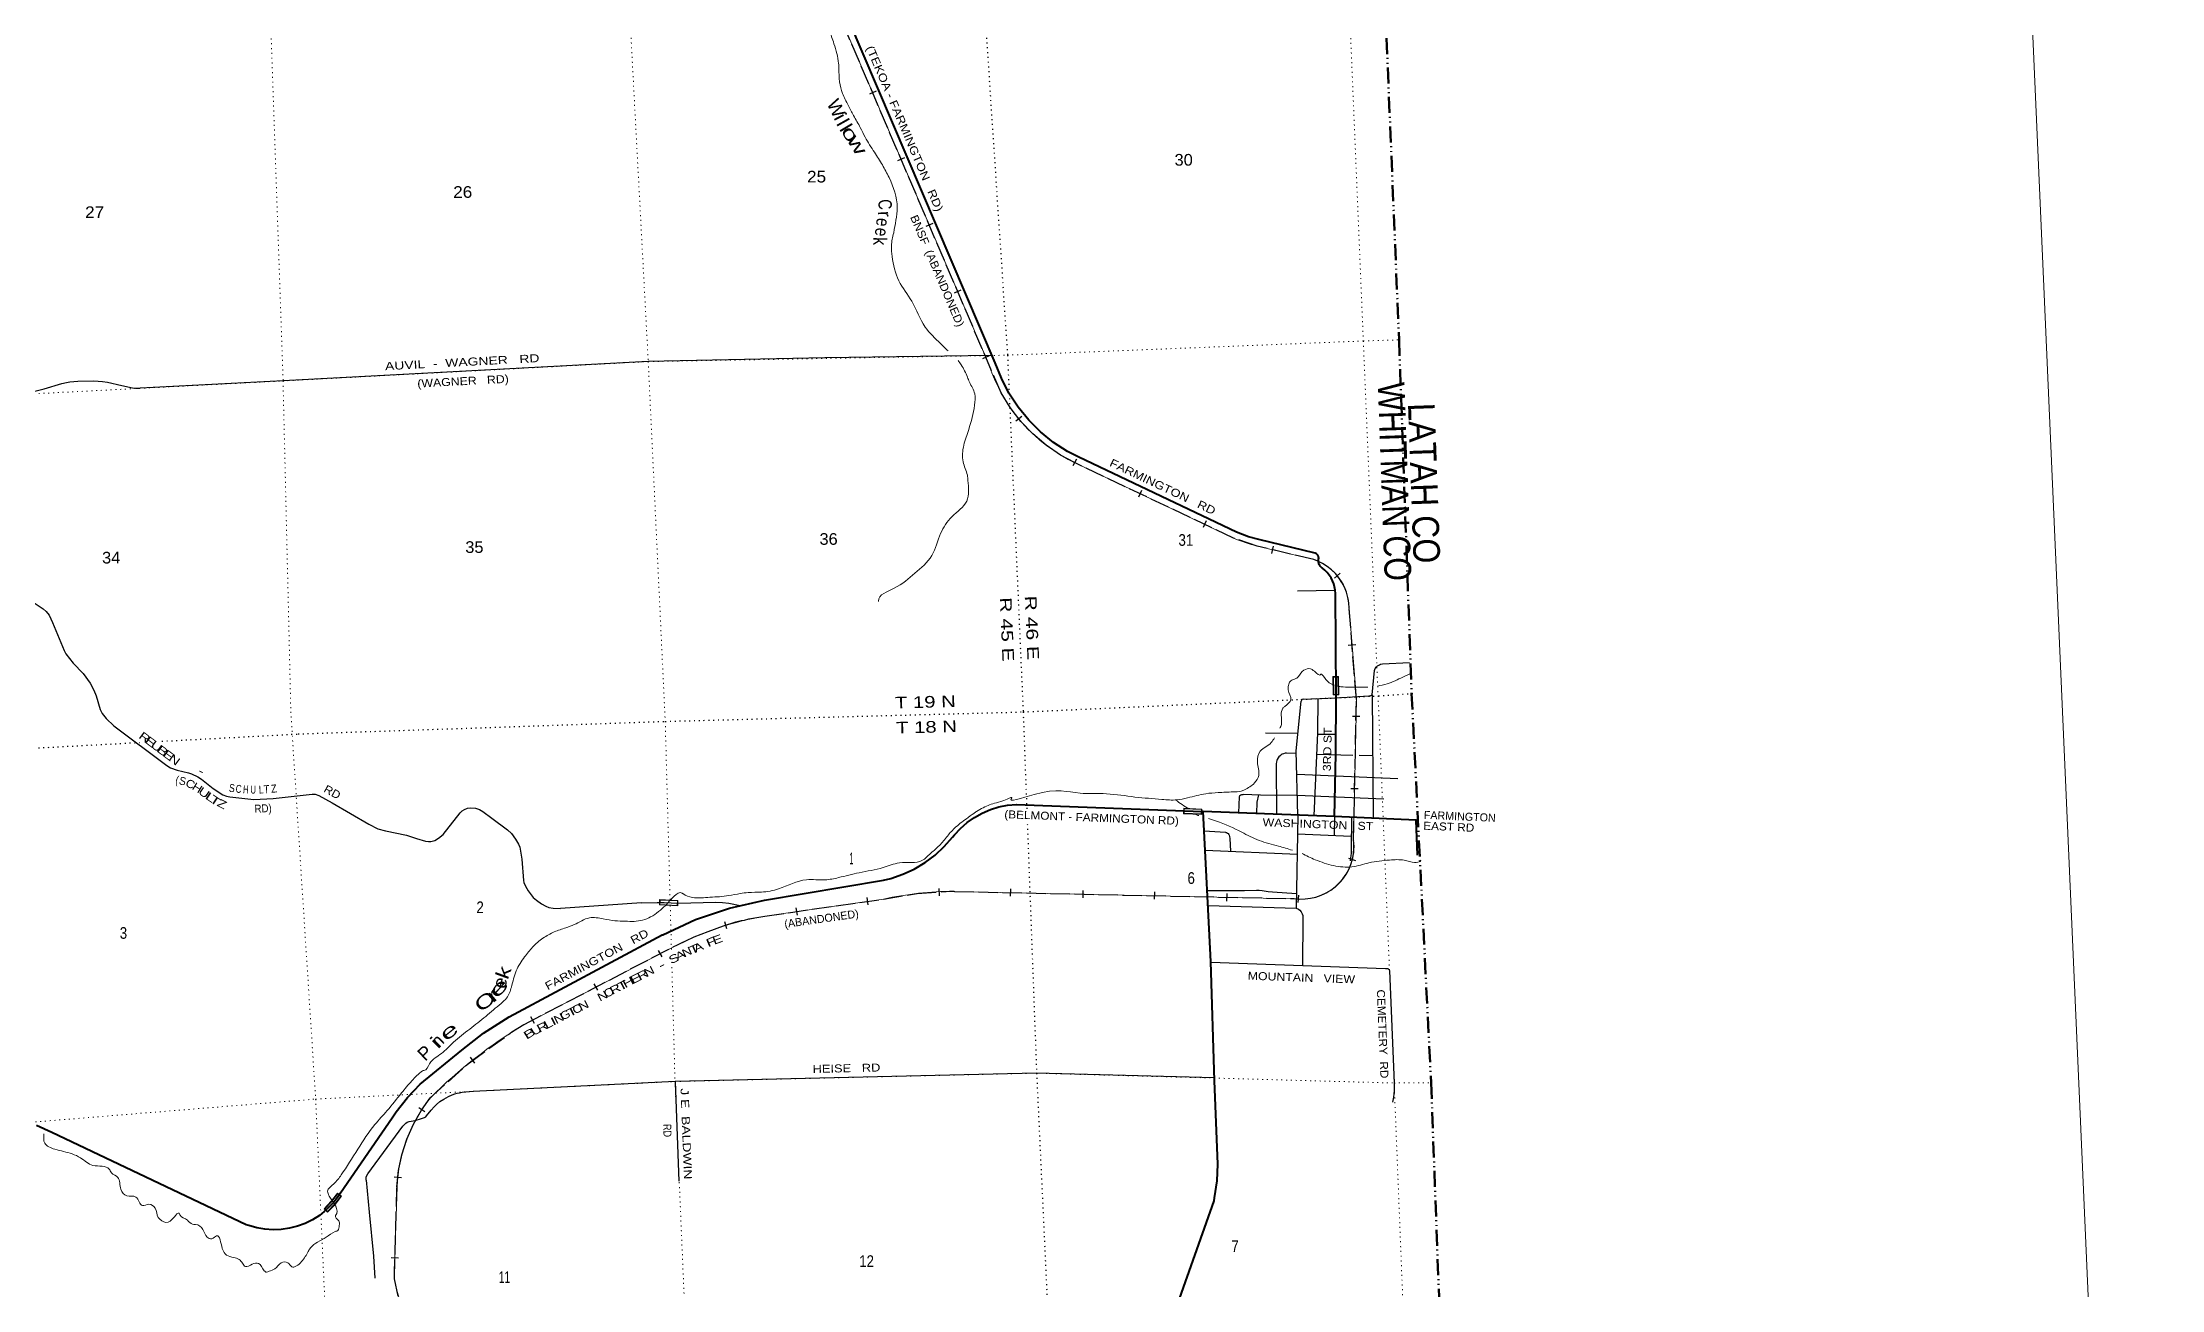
# Model space of a CAD drawing. Header units: feet. Extents: x 745759 to 1002271, y -170898 to 32007.
# Drawn here: x 970488 to 1002271, y -136146 to -117439 of the extents above; entities that cross this region are included whole.
import ezdxf
from ezdxf.enums import TextEntityAlignment as Align

# ---------------------------------------------------------------- set-up
doc = ezdxf.new("R2010")
doc.units = ezdxf.units.FT
doc.header["$LTSCALE"] = 48
for name, pattern in [('DASH_DOUBLE_DOT', [9.2, 5, -1.2, 0.3, -1.2, 0.3, -1.2]), ('DOTTED', [1.5, 0.3, -1.2]), ('LONG_DASHED', [7.5, 6, -1.5])]:
    doc.linetypes.add(name, pattern=pattern)
for name, color, linetype, lineweight in [('10', 7, 'DASH_DOUBLE_DOT', 60), ('26', 7, 'Continuous', 40), ('29', 7, 'Continuous', 25), ('31', 7, 'Continuous', 13), ('34', 7, 'Continuous', 13), ('39', 7, 'Continuous', 13), ('4', 7, 'Continuous', 13), ('6', 7, 'DOTTED', 25), ('61', 7, 'Continuous', 13), ('63', 7, 'Continuous', 25), ('7', 7, 'DOTTED', 13)]:
    doc.layers.add(name, color=color, linetype=linetype, lineweight=lineweight)
for name, color, linetype in [('12', 7, 'Continuous'), ('27', 7, 'Continuous'), ('30', 7, 'Continuous'), ('41', 7, 'Continuous')]:
    doc.layers.add(name, color=color, linetype=linetype)

msp = doc.modelspace()

# ---------------------------------------------------------------- linework, layer by layer
at = {"layer": '10', "lineweight": 70}
msp.add_lwpolyline([(990588.15, -115911.79), (990610.96, -116492.68), (990834.44, -121899.79), (991023.46, -127203.84), (991315.3, -133042.81), (991512.42, -138348.57), (991776.71, -143677.95), (991961.95, -149040.44), (992194.31, -154375.04), (992433.77, -159685.25), (992535.03, -161673.29)], dxfattribs=at)
at = {"layer": '26'}
for points in [[(989889.45, -127225.55), (989879.71, -125702.57), (989876.94, -125655.66), (989869.04, -125607.18), (989856.11, -125559.78), (989838.3, -125514), (989815.81, -125470.33), (989788.87, -125429.25), (989757.78, -125391.21), (989722.89, -125356.63), (989684.58, -125325.88), (989683.42, -125325.08), (989672.42, -125316.52), (989662.37, -125306.85), (989653.39, -125296.19), (989645.58, -125284.65), (989639.01, -125272.36), (989633.77, -125259.44), (989629.9, -125246.05), (989627.46, -125232.33), (989626.46, -125218.43), (989626.92, -125204.5), (989628.83, -125190.69), (989632.18, -125177.16), (989631.29, -125170.29), (989629.07, -125160.25), (989625.82, -125150.5), (989621.56, -125141.14), (989616.36, -125132.27), (989610.25, -125124), (989603.31, -125116.41), (989595.62, -125109.59), (989587.25, -125103.61), (989578.31, -125098.54), (988729.74, -124896.11), (988576.12, -124852.67), (988396.81, -124782.84), (986030.72, -123660.8), (985863.34, -123573.45), (985652.84, -123437.69), (985457.69, -123280.68), (985280.01, -123104.12), (985121.77, -122909.96), (984984.68, -122700.32), (984870.26, -122477.5), (984779.76, -122243.94), (982358.11, -116576.78)], [(989865.33, -129050.18), (989887.5, -128108.56), (989889.45, -127225.55)], [(974941.91, -134722.72), (974960.95, -134695.05), (975734.2, -133570.94), (975795.8, -133480.71), (975966.55, -133266.17), (976156.63, -133066.71), (976779.56, -132555.02), (977103.24, -132301.86), (977491.33, -132056.09), (979783.46, -130826.88), (979792.36, -130822.17), (980281.43, -130596.06), (980791.46, -130422.31), (981316.86, -130302.82), (983101.18, -130005.73), (983215.18, -129977.52), (983393.31, -129916.98), (983564.15, -129838.14), (983725.81, -129741.89), (983876.52, -129629.26), (984014.63, -129501.49), (984138.63, -129359.99), (984166.23, -129325.71), (984257.01, -129227.77), (984357.53, -129139.86), (984466.68, -129062.93), (984583.28, -128997.84), (984706.05, -128945.29), (984833.64, -128905.86), (984964.64, -128879.98), (985097.64, -128867.94), (985099.72, -128869.87), (987877.97, -128976.04)], [(989865.33, -129050.18), (987896.79, -128976.76), (987877.97, -128976.04)], [(988069.48, -133014.96), (988012.95, -131223.92), (987896.79, -128976.76)], [(991112.43, -129630.5), (991091.17, -129102.95), (989865.33, -129050.18)], [(987485.81, -136440.06), (988059.99, -134812.48), (988069.4, -134767.27), (988105.54, -134516.65), (988115.28, -134263.63), (988069.48, -133014.96)], [(974941.91, -134722.72), (974896.43, -134789.64), (974864.27, -134828.04), (974786.48, -134910.04), (974713.1, -134976.68), (974641.93, -135032.87), (974538.03, -135098.53), (974427.84, -135152.98), (974312.56, -135195.6), (974193.45, -135225.94), (974071.83, -135243.67), (973949.02, -135248.58), (973826.37, -135240.63), (973705.22, -135219.91), (973586.9, -135186.63), (973546.66, -135172.18), (970632.54, -133791.13), (970399.92, -133684.84)]]:
    msp.add_lwpolyline(points, dxfattribs=at)
at = {"layer": '29'}
for p, q in [((989872.65, -125661.04), (989312.3, -125671.44)), ((990586.31, -126759.08), (990993.6, -126738.58)), ((989396.4, -127291.5), (989889.77, -127268.68)), ((989889.77, -127268.68), (990384.04, -127241.12)), ((990429.61, -127222.35), (990447.16, -129073.84)), ((989316.11, -127804.64), (988833.56, -127797.98)), ((989619.18, -127812.99), (989890.24, -127812.95)), ((988991.7, -128258.52), (988998.7, -129017.86)), ((989602.98, -128113.02), (990142.13, -128128.24)), ((990234.97, -128130.87), (990436.59, -128136.56)), ((989305.47, -128414.12), (990817.32, -128479.99)), ((989304.81, -128727.31), (988987.78, -128733.08)), ((989318.5, -129032.35), (989293.56, -130426.39)), ((989304.81, -128727.31), (990604.83, -128784.18)), ((987910.84, -129263.47), (988231.22, -129285.62)), ((989313.26, -129307.32), (990117.64, -129345.32)), ((989865.33, -129050.18), (989861.8, -129336.02)), ((990122.66, -129058.69), (990117.36, -129549.39)), ((987928.87, -129552.51), (989309.52, -129615.9)), ((987958.42, -130158.6), (988516.34, -130159.83)), ((979473.82, -130343.89), (978260.39, -130431.3)), ((987970.17, -130385.73), (989293.56, -130426.39)), ((989394.19, -130579.03), (989389.07, -131284.28)), ((985398.57, -132899.35), (979976.05, -133024.95)), ((979976.05, -133024.95), (980035.23, -134518.37))]:
    msp.add_line(p, q, dxfattribs=at)
for points in [[(984731.58, -122133.33), (982222.98, -122172.32), (979574.65, -122226.75), (974098.2, -122517.19), (971957.37, -122626.23)], [(970073.21, -122724.48), (970176.06, -122713.77), (970295.01, -122692.35), (970516.24, -122635.23), (970780.29, -122556.69), (970849.28, -122540.03), (970899.23, -122530.51), (971020.56, -122518.61), (971258.44, -122516.23), (971389.28, -122525.75), (971465.4, -122537.65), (971681.88, -122587.63), (971841.26, -122620.95), (971895.98, -122625.71), (971957.37, -122626.23)], [(970247.44, -125762.65), (970499.6, -125934.01), (970547.17, -125976.85), (970589.99, -126029.22), (970642.33, -126138.7), (970813.61, -126557.59), (970842.15, -126609.95), (970951.58, -126748), (971099.07, -126905.08), (971203.74, -127047.89), (971260.83, -127152.61), (971294.14, -127238.29), (971355.99, -127442.98), (971384.53, -127504.86), (971446.38, -127581.02), (971560.57, -127690.51), (972355.11, -128285.52), (972412.2, -128318.84), (972507.36, -128356.93), (972678.64, -128395.01), (972726.21, -128409.29), (972821.37, -128456.89), (972873.7, -128490.21)], [(990429.61, -127222.35), (990467.25, -126860.99), (990476.76, -126831.24), (990494.61, -126806.25), (990511.26, -126790.78), (990540.99, -126772.93), (990558.84, -126765.79), (990586.31, -126759.08)], [(989318.5, -129032.35), (989289.39, -128062.49), (989367.3, -127317.8)], [(989396.4, -127291.5), (989384.26, -127295.35), (989376.53, -127301.31), (989370.58, -127308.45), (989367.3, -127317.8)], [(989562.75, -129038.89), (989618.41, -127792.92), (989624.04, -127281.21)], [(990384.04, -127241.12), (990399.75, -127238.23), (990412.53, -127233.47), (990429.61, -127222.35)], [(989290.58, -128104.01), (989146.06, -128100.44), (989127.03, -128102.23), (989103.24, -128108.18), (989084.21, -128116.51), (989066.37, -128126.03), (989050.31, -128137.33), (989033.06, -128153.99), (989021.17, -128170.66), (989006.3, -128195.65), (988999.76, -128211.12), (988994.4, -128228.97), (988991.7, -128258.52)], [(972873.7, -128490.21), (973052.12, -128628.26), (973194.86, -128723.46), (973249.41, -128744.38), (973299.53, -128756.78), (973661.11, -128794.86), (973951.33, -128780.58), (974536.54, -128713.94), (974579.36, -128713.94), (974636.45, -128732.98), (974836.27, -128842.46), (975383.41, -129166.15), (975521.39, -129232.8), (975635.57, -129266.12), (975949.58, -129328), (976097.07, -129380.36), (976235.04, -129418.44), (976279.05, -129423.2), (976315.93, -129423.2), (976373.02, -129408.92), (976428.92, -129375.6), (976496.72, -129318.48), (976753.64, -128994.79), (976785.75, -128963.85), (976819.06, -128942.43), (976861.87, -128925.77), (976910.64, -128918.63), (976985.58, -128925.77), (977043.86, -128947.19), (977092.62, -128975.75), (977229.41, -129075.71), (977462.54, -129251.84)], [(988429.48, -128993.11), (988442.49, -128753.8), (988449.33, -128735.95), (988462.71, -128725.24), (988476.1, -128720.48), (988495.99, -128719.73)], [(988987.78, -128733.08), (988754.66, -128727.7), (988495.99, -128719.73)], [(988726.78, -128726.84), (988700.89, -128835.41), (988699.2, -129006.69)], [(977462.54, -129251.84), (977524.39, -129306.57), (977585.05, -129387.5), (977629.06, -129463.65), (977646.9, -129511.26), (977664.75, -129601.7), (977680.2, -129692.15), (977703.99, -130011.08), (977707.57, -130042.01), (977733.73, -130096.75), (977775.36, -130163.4), (977850.3, -130263.36), (977899.06, -130306.21), (977975.18, -130360.94), (978037.03, -130396.65), (978084.61, -130413.3), (978151.22, -130425.21), (978260.39, -130431.3)], [(988231.22, -129285.62), (988238.96, -129287.25), (988245.94, -129289.34), (988259.85, -129297.95), (988271.07, -129306.88), (988281.26, -129320.56), (988287.57, -129332.18), (988292.33, -129347.65), (988298.27, -129378.59), (988307.37, -129570.29)], [(990117.36, -129549.39), (990116.58, -129602.62), (990113.01, -129634.75), (990101.11, -129716.86)], [(988516.34, -130159.83), (988696.92, -130153.64), (988736.17, -130156.02), (988783.75, -130160.78), (988870.58, -130173.87), (988936.01, -130178.63), (989295.24, -130204.81)], [(979473.82, -130343.89), (979708.18, -130337.13), (979812.85, -130339.51), (980024.57, -130349.03), (980590.74, -130332.37), (980690.65, -130337.13), (980785.8, -130349.03), (980952.32, -130384.73)], [(989293.56, -130426.39), (989324.97, -130439.24), (989345.19, -130454.71), (989367.79, -130478.51), (989383.26, -130510.65), (989390.39, -130535.64), (989394.19, -130579.03)], [(988013.49, -131236.52), (990631.19, -131327.41), (990647.3, -131328.82)], [(990647.3, -131328.82), (990664.68, -131331.82), (990677.17, -131337.17), (990687.28, -131347.29), (990691.43, -131358.75)], [(990691.43, -131358.75), (990762.03, -133047.09), (990760.68, -133165.52)], [(979976.05, -133024.95), (976947.75, -133171.93), (976949.75, -133171.85)], [(988067.78, -132970.79), (985398.57, -132899.35), (985400.88, -132907.31)], [(990760.68, -133165.52), (990757.76, -133209.23), (990751.22, -133259.81), (990738.13, -133336.58)], [(975344.05, -134505.7), (975345.94, -134454.64), (975367.35, -134409.42), (975895.46, -133693.02), (975919.23, -133668.03), (975938.26, -133651.37), (975960.86, -133635.9), (975990.61, -133626.37), (976078.63, -133607.33), (976176.16, -133581.15), (976219.57, -133564.5), (976239.79, -133552.6), (976249.91, -133540.69), (976318.9, -133452.63), (976362.3, -133403.84), (976399.78, -133366.94), (976450.32, -133325.3), (976506.83, -133288.4), (976577.59, -133249.14), (976632.91, -133224.14), (976676.31, -133208.68), (976710.81, -133199.16), (976742.92, -133192.02), (976785.16, -133186.06), (976949.75, -133171.85)], [(975344.05, -134505.7), (975388.76, -134984.95), (975452.07, -135641.96), (975474.85, -135974.81)]]:
    msp.add_lwpolyline(points, dxfattribs=at)
at = {"layer": '31'}
for p, q in [((979745.86, -130294.4), (980020.47, -130309.16)), ((980020.47, -130309.16), (980016.04, -130391.54))]:
    msp.add_line(p, q, dxfattribs=at)
msp.add_lwpolyline([(980016.04, -130391.54), (979741.43, -130376.78), (979745.86, -130294.4)], dxfattribs=at)
msp.add_lwpolyline([(979749.84, -130369.22), (979753.41, -130302.81), (980012.05, -130316.71), (980008.48, -130383.12)], close=True, dxfattribs=at)
at = {"layer": '34'}
for p, q in [((984691, -122290), (982269.35, -116622.84)), ((988353.96, -124873.2), (985987.87, -123751.16)), ((989555.11, -125195.81), (988706.54, -124993.38)), ((981322.74, -130544.39), (983104, -130289.07)), ((975766.93, -135772.77), (975807.73, -134605.17))]:
    msp.add_line(p, q, dxfattribs=at)
for points in [[(990195.76, -127296.99), (990195.76, -127296.99), (990087.05, -125926.03)], [(990158.09, -129407.15), (990154.08, -129407.3), (990195.76, -127296.99)], [(984159.66, -130171.35), (984169.84, -130174.99), (989261.97, -130282.83)], [(977712.48, -132168.47), (977714.49, -132168.39), (980011.94, -130973.16)]]:
    msp.add_lwpolyline(points, dxfattribs=at)
for centre, radius, start, end in [((987053.3, -121497.28), 2493, 198.18078, 244.70244), ((989306.92, -125935.47), 780.19, 0.69335, 71.45074), ((989369.81, -129500.45), 789.78, 262.15186, 6.77333), ((984169.72, -135053.79), 4882.45, 90.11809, 102.60781), ((982151.09, -135294.78), 4822.08, 99.89154, 116.33487), ((981608.75, -138603.26), 7521.49, 121.18155, 134.82098), ((978141.44, -134714.77), 2336.28, 141.74289, 177.31115), ((976782.72, -135869.23), 1020.36, 174.57546, 195.45997), ((977759.73, -135654.1), 2020.06, 193.95388, 232.93624)]:
    msp.add_arc(centre, radius, start, end, dxfattribs=at)
at = {"layer": '39'}
for points in [[(982177.33, -116818.63), (982215.93, -117006.24), (982289.47, -117248.75), (982359.77, -117459.22), (982429.29, -117754.14), (982434.07, -117826.33), (982443.99, -118033.02), (982488.69, -118204.24), (982573.81, -118381.99), (982653.99, -118535.8), (982755.29, -118716.97), (982829.08, -118860.97), (982966.24, -119087.04), (983085.97, -119277.58), (983185.51, -119464.84), (983309.22, -119916.56), (983288.38, -120106.3), (983255.42, -120294.48), (983220.77, -120490.77), (983232.86, -120649.13), (983333.22, -121015.28), (983525.66, -121321.71), (983729.2, -121708.14), (983957.59, -121956.94), (984070.8, -122067.18)], [(984222.84, -122210.31), (984269.02, -122277.03), (984362.3, -122458.5), (984393.37, -122535.74), (984470.24, -122707.77), (984468.83, -122880.71), (984380.4, -123245.85), (984307.11, -123481.77), (984296.52, -123729.42), (984360.42, -123930.08), (984369.43, -124008.14), (984351.19, -124318.4), (984129.3, -124553.82), (983960.15, -124803.36), (983826.31, -125136.02), (983573.41, -125400.74), (983262.76, -125625.4), (983029.23, -125819.05), (983029.46, -125825.07)], [(989046.98, -127726.63), (989069.59, -127670.63), (989068.22, -127529.97), (989092.37, -127426.54), (989121.44, -127399.33), (989211.91, -127297.46), (989172.22, -127152.19), (989175.62, -127083.71), (989203.39, -127022.37), (989252.52, -126994.41), (989313.6, -126963.99), (989323.24, -126953.58), (989405.84, -126856.02), (989505.4, -126834.22), (989565.08, -126872.2), (989655.3, -126921.1), (989655.23, -126919.1), (989715.22, -126965.11), (989788.47, -127042.79), (989926.5, -127098.51)], [(989926.5, -127098.51), (989963.44, -127102.61), (990242.83, -127110.3), (990367.36, -127108.27)], [(990510.03, -127095.54), (990656.49, -127058.7), (990891.63, -126959.48), (991016.49, -126901.74)], [(979837.77, -130382.33), (979963.99, -130245.22), (980082.67, -130198.58), (980093.01, -130206.24), (980237.75, -130263.17), (980500.71, -130261.41), (980782.88, -130236.83), (980954.32, -130204.31), (981074.23, -130189.79), (981272.81, -130184.4), (981529.92, -130134.62), (981948.37, -129998.42), (982227.53, -130000.08), (982429.04, -129966.44), (982739.44, -129892.56), (983095.89, -129814.96), (983342.2, -129745.47), (983686.07, -129706.53), (983796.98, -129613.95), (983925.16, -129500.62), (984046.32, -129361.42), (984167.65, -129226.23), (984346.88, -129082.86), (984458.25, -129002.32), (984499.36, -128974.66), (984694.32, -128874.92), (984956.06, -128788.78), (985027.63, -128770.04), (985025.7, -128772.12), (985361.01, -128719.42), (986052.97, -128699.68), (986448.89, -128709.05), (986874.41, -128757.53), (987279.34, -128792.7), (987502.52, -128800.47), (987664, -128770.33), (987936.69, -128707.91), (988122.78, -128690.93), (988345.26, -128680.63), (988469.26, -128667.97), (988518.7, -128648.04), (988667.39, -128546), (988729.41, -128435.14), (988711.62, -128232.77), (988753.59, -128070.38), (988919.25, -127939.58), (988964.92, -127871.07)], [(987487.56, -128800.29), (987581.55, -128871.91), (987686.11, -128931.5)], [(987787.39, -129018.77), (987805.85, -129028.93), (987830.33, -129035.82)], [(987976.2, -129077.57), (988094.96, -129118.14), (988474.81, -129284.91), (988734.53, -129407.91), (989026.94, -129493.51), (989235.07, -129556.5)], [(989379.43, -129604.97), (989578.91, -129698.1), (989853.36, -129786.38), (990129.12, -129804.25), (990383.84, -129744.51), (990691.47, -129702.89), (990912.48, -129706.72), (991068.33, -129739.11), (991160.99, -129727.08)], [(978165.26, -130778.6), (978339.62, -130717.83), (978464.33, -130670.97), (978693.38, -130569.96), (978900.74, -130584.35), (979074.56, -130614.06), (979233.41, -130620.21), (979362.04, -130623.46), (979610.44, -130555.91), (979837.77, -130382.33)], [(974874.39, -134870.24), (974791.14, -134741.86), (974766.32, -134670.42), (974858.49, -134560.44), (974969.79, -134425.63), (975218.07, -134040.46), (975474.99, -133671.05), (975659.71, -133461.14), (975874.44, -133195.83), (976028.16, -133015.21), (976191.05, -132864.4), (976204.85, -132857.86), (976208.86, -132857.71), (976295.4, -132757.99), (976474.25, -132604.58), (976654.49, -132435.04), (976897.9, -132237.01), (977137.6, -132047.16), (977367.12, -131853.66), (977450.34, -131772.16), (977522.39, -131608.66), (977595.29, -131362.7), (977719.94, -131157.03), (977838.79, -131009.88), (977996.28, -130875.36), (978165.26, -130778.6)], [(970509.8, -133810.43), (970524.17, -133949.95), (970674.23, -134040.86), (970806.02, -134074.14), (971058.64, -134169.27), (971245.71, -134282.91), (971386.75, -134295.75), (971488.77, -134338.19), (971525.01, -134393.12), (971620.01, -134461.95), (971665.02, -134641.2), (971755.08, -134738.36), (971892.34, -134757.37), (971987.64, -134886.5), (972087.28, -134866.7), (972177.81, -134923.64), (972227.3, -135062.51), (972340.65, -135138.7), (972467.9, -135053.55), (972538.16, -135000.68), (972551.19, -135026.32), (972662.61, -135104.59), (972739.26, -135166.07), (972785.53, -135168.36), (972896.87, -135244.63), (972959.48, -135358.89), (973028.65, -135382.45), (973101.3, -135339.53), (973186.79, -135527.32), (973250.87, -135627.46), (973356.74, -135665.73), (973440.1, -135692.78), (973488.44, -135749.28), (973534.55, -135799.83), (973635.66, -135765.91), (973729.51, -135752.36), (973816.1, -135863.72), (973851.03, -135884.53), (973888.66, -135871.07), (973973.65, -135835.74), (974070.52, -135743.68), (974168.84, -135742.02), (974227.37, -135802.16), (974375.05, -135726.3), (974473.7, -135575.88), (974511.65, -135518.18), (974616.77, -135431.84), (974744.56, -135360.74), (974879.84, -135275.29), (974921.33, -135257.67), (974940.54, -135182.57), (974933.84, -135112.46), (974884.8, -135037.9), (974886.73, -135035.82), (974887.37, -134895.08), (974874.39, -134870.24)]]:
    msp.add_spline(points, degree=3, dxfattribs=at)
at = {"layer": '4'}
msp.add_lwpolyline([(745759.19, 12310.89), (776820.48, 13358.05), (807880.31, 14447.96), (838938.61, 15580.58), (869995.32, 16755.93), (901050.39, 17973.99), (932103.74, 19234.78), (963155.34, 20538.27), (994205.12, 21881.75), (1002271.19, -161246.56), (970969.51, -162603.69), (939665.99, -163917.76), (908360.69, -165188.77), (877053.68, -166416.71), (845745, -167601.59), (814434.73, -168743.41), (783122.91, -169842.15), (751809.62, -170897.82)], close=True, dxfattribs=at)
msp.add_lwpolyline([(745759.19, 12310.89), (776820.48, 13358.05), (807880.31, 14447.96), (838938.61, 15580.58), (869995.32, 16755.93), (901050.39, 17973.99), (932103.74, 19234.78), (963155.34, 20538.27), (994205.12, 21881.75), (1002271.19, -161246.56), (970969.51, -162603.69), (939665.99, -163917.76), (908360.69, -165188.77), (877053.68, -166416.71), (845745, -167601.59), (814434.73, -168743.41), (783122.91, -169842.15), (751809.62, -170897.82)], close=True, dxfattribs=at)
at = {"layer": '6'}
msp.add_line((969495.32, -128069.99), (971945.15, -127939), dxfattribs=at)
for points in [[(984595.75, -116173.93), (984609.26, -116794.46), (984962.16, -122130.6), (985197.14, -127481.18), (985251.14, -128933.71)], [(972280.65, -127921.06), (974323.01, -127811.86), (979829.44, -127622.83), (985197.14, -127481.18), (990524.9, -127240.51), (991041.59, -127205.18)], [(985259.65, -129162.67), (985398.57, -132899.35), (985653.2, -138343.68), (985882.09, -143744.75), (986110.97, -149145.82), (986310.56, -154515.81), (986591.33, -159961.18), (986673.35, -161928.22)]]:
    msp.add_lwpolyline(points, dxfattribs=at)
at = {"layer": '61'}
for p, q in [((989843.24, -126950.84), (989925.73, -126949.65)), ((989847.21, -127225.81), (989843.24, -126950.84)), ((987604.6, -128926.64), (987879.38, -128937.51)), ((987879.38, -128937.51), (987876.12, -129019.95)), ((974915.87, -134698.96), (974975.78, -134743.9)), ((974713.58, -134933.2), (974765.55, -134982.99))]:
    msp.add_line(p, q, dxfattribs=at)
for points in [[(989925.73, -126949.65), (989929.7, -127224.62), (989847.21, -127225.81)], [(987876.12, -129019.95), (987601.34, -129009.07), (987604.6, -128926.64)], [(974712.95, -134931.93), (974821.2, -134820.08), (974916.01, -134699.04)], [(974723.95, -134932.06), (974827.24, -134825.34), (974917.46, -134710.16), (974964.67, -134745.57)], [(974964.67, -134745.57), (974871.78, -134864.15), (974766.56, -134972.88), (974723.95, -134932.06)], [(974766.84, -134984.09), (974877.82, -134869.41), (974976.02, -134744.05)]]:
    msp.add_lwpolyline(points, dxfattribs=at)
for points in [[(989855.08, -127217.69), (989851.35, -126958.71), (989917.85, -126957.75), (989921.58, -127216.73)], [(987609.65, -129001.39), (987612.27, -128934.95), (987871.06, -128945.18), (987868.44, -129011.63)]]:
    msp.add_lwpolyline(points, close=True, dxfattribs=at)
at = {"layer": '63'}
for p, q in [((982992.32, -118171.93), (982890.6, -118215.4)), ((983416.57, -119171.41), (983314.85, -119214.88)), ((983840.28, -120156.35), (983738.57, -120199.82)), ((984264.54, -121155.83), (984162.82, -121199.29)), ((984688.25, -122140.77), (984586.54, -122184.23)), ((985176.21, -123052.22), (985088.69, -123119.86)), ((985997.2, -123692.44), (985944.77, -123789.84)), ((986973.9, -124159.54), (986926.51, -124259.48)), ((987943.82, -124616.6), (987896.42, -124716.55)), ((988945.36, -124995.35), (988919.69, -125102.94)), ((989949.82, -125402.29), (989864.71, -125472.93)), ((990184.28, -126475.37), (990074.01, -126484.12)), ((990246.88, -127550.31), (990136.29, -127548.12)), ((990222.83, -128635.83), (990112.24, -128633.65)), ((990188.2, -129712.8), (990082.34, -129680.74)), ((982872.15, -130376.35), (982856.45, -130266.86)), ((983943.6, -130238.83), (983936.64, -130128.44)), ((985009.97, -130246.29), (985012.32, -130135.71)), ((986095.46, -130271.89), (986097.81, -130161.31)), ((987167.49, -130291.99), (987169.83, -130181.4)), ((988252.98, -130317.58), (988255.32, -130207)), ((989321.4, -130341.56), (989330.75, -130231.35)), ((981811.15, -130531.07), (981795.46, -130421.57)), ((980754.02, -130735.72), (980721.06, -130630.13)), ((979781.19, -131156.46), (979730.14, -131058.33)), ((978816.75, -131655.26), (978765.7, -131557.13)), ((977866.76, -132152.42), (977815.71, -132054.29)), ((976976.16, -132749.6), (976911.42, -132659.91)), ((976223.92, -133481.31), (976133.84, -133417.12)), ((975875.06, -134469.03), (975765, -134458.06)), ((975717.23, -135662.96), (975827.78, -135666.82))]:
    msp.add_line(p, q, dxfattribs=at)
at = {"layer": '63', "linetype": 'LONG_DASHED'}
msp.add_lwpolyline([(975826.23, -136242.89), (975770.16, -135985.94), (975767.77, -135981), (975806.63, -134605.11), (975830.88, -134361.66), (975880.45, -134122.08), (975954.79, -133888.99), (976053.09, -133664.95), (976174.26, -133452.41), (976306.08, -133267.43), (976892.92, -132742.34), (977531.38, -132281.53), (977710.39, -132169.65), (977712.48, -132168.47), (977714.2, -132167.3), (980011.47, -130972.17), (980263.03, -130855.82), (980475.01, -130772.2), (980703.61, -130690.94), (980890.03, -130631.14), (980969.73, -130611.2), (981015.93, -130603.52), (981084.92, -130586.86), (981322.55, -130543.31), (983103.83, -130287.98), (983607.76, -130202.68), (984117.89, -130170.51), (984159.85, -130170.25), (984170.04, -130173.89), (989262.03, -130281.73), (989344.38, -130288.72), (989426.91, -130287.05), (989508.83, -130276.78), (989589.21, -130257.99), (989667.19, -130230.91), (989741.92, -130195.83), (989812.57, -130153.12), (989878.37, -130103.27), (989938.6, -130046.81), (989992.59, -129984.35), (990039.75, -129916.61), (990079.59, -129844.3), (990111.64, -129768.23), (990135.57, -129689.22), (990151.11, -129608.14), (990158.08, -129525.88), (990156.42, -129443.32), (990152.87, -129406.24), (990158.09, -129407.15), (990152.96, -129408.44), (990194.66, -127297.02), (990085.95, -125926.11), (990080.7, -125844.67), (990066.97, -125764.28), (990044.91, -125685.77), (990014.76, -125610), (989976.86, -125537.79), (989931.63, -125469.94), (989879.54, -125407.19), (989821.18, -125350.23), (989757.19, -125299.68), (989688.26, -125256.09), (989615.16, -125219.95), (989554.78, -125196.86), (988706.23, -124994.44), (988353.55, -124874.22), (985946.01, -123732.53), (985967.93, -123741.66), (985757.65, -123628.45), (985541.98, -123481.35), (985342.87, -123312.5), (985162.49, -123123.77), (985002.84, -122917.21), (984865.65, -122695.1), (982268.37, -116623.34)], dxfattribs=at)
at = {"layer": '63', "lineweight": 13}
msp.add_arc((989152.68, -123106.99), 1938.42, 245.72282, 256.69978, dxfattribs=at)
at = {"layer": '7'}
msp.add_line((979904.37, -130383.69), (979923.45, -131086.92), dxfattribs=at)
for points in [[(990039.13, -115936.07), (990076.75, -116584.76), (990299.02, -121917.73), (990691.43, -131358.75)], [(973915.08, -116631.95), (973913.34, -117164.74), (974098.2, -122517.19), (974213.86, -127478.21), (974586.9, -133288.01), (974847.81, -139053.75), (975054.49, -144451.63), (975371.99, -149754.91), (975559.55, -155073.08), (975855.3, -160437.49), (975850.82, -162394.92)], [(979272.18, -116402.32), (979293.85, -116938.18), (979574.65, -122226.75), (979829.44, -127622.83), (979902.15, -130302.02)], [(969929.36, -122732.14), (974098.2, -122517.19), (979574.65, -122226.75), (984962.16, -122130.6), (990299.02, -121917.73), (990834.44, -121899.79)], [(979929.46, -131308.36), (979976.05, -133024.95), (980219.08, -138743.11), (980372.93, -144124.86), (980750.27, -149470.14), (980908.06, -154797.46), (981197.33, -160202.31), (981195.81, -162165.06)], [(990694.37, -131403.44), (990761.29, -133047.36), (990973.53, -138380.7), (991237.43, -143700.05), (991477.82, -149034.35), (991648.79, -154391.34), (991889.71, -159739.69), (991896.47, -161701.15)], [(969737.52, -133682.94), (974586.9, -133288.01), (979976.05, -133024.95), (985398.57, -132899.35), (990761.29, -133047.36), (991315.3, -133042.81)]]:
    msp.add_lwpolyline(points, dxfattribs=at)

# ---------------------------------------------------------------- texts
at = {"layer": '12'}
for s, width, p in [('WHITMAN CO', 0.85, (990515.24, -122544.19)), ('LATAH CO', 0.9, (990968.51, -122854.09))]:
    msp.add_text(s, height=400, rotation=272.041, dxfattribs=dict(at, width=width)).set_placement(p)
at = {"layer": '27'}
for s, rotation, width, p in [('(TEKOA - FARMINGTON   RD)', 293.138, 1.2, (982837.39, -117520.25)), ('FARMINGTON   RD', 334.629, 1.2, (986482.07, -123786.3)), ('3RD ST', 88.651, 1.15, (989811.29, -128371.41)), ('(BELMONT - FARMINGTON RD)', 357.812, 1.1, (984913.5, -129074.85)), ('WASHINGTON   ST', 357.864, 1.15, (988786.94, -129194.83)), ('EAST RD', 357.535, 1.1, (991196.03, -129246.47)), ('FARMINGTON   RD', 28.204, 1.2, (978066.6, -131656.81))]:
    msp.add_text(s, height=120, rotation=rotation, dxfattribs=dict(at, width=width)).set_placement(p)
msp.add_text('FARMINGTON', height=120, rotation=357.535, dxfattribs=at).set_placement((991204.34, -129084.2))
at = {"layer": '30'}
for s, rotation, width, p in [('AUVIL  -  WAGNER   RD', 3.036, 1.3, (975630.35, -122355.82)), ('(WAGNER   RD)', 3.036, 1.15, (976114.22, -122616.29)), ('-', 333.425, 1.45, (972812.45, -128404.27)), ('RD', 331.282, 1.1, (974696.36, -128674.58)), ('RD)', 2.817, 0.9, (973673.12, -128994.52)), ('MOUNTAIN   VIEW', 357.994, 1.15, (988563.9, -131496.27)), ('CEMETERY  RD', 272.394, 1.1, (990501.2, -131647.36)), ('HEISE   RD', 1.327, 1.2, (982040.74, -132897.1)), ('J E  BALDWIN  ', 272.269, 1.3, (980058.81, -133128.51)), ('RD', 272.269, 0.85, (979797.8, -133663.55))]:
    msp.add_text(s, height=120, rotation=rotation, dxfattribs=dict(at, width=width)).set_placement(p)
for s, rotation, width, p in [('R', 323.171, 1.4, (971987.05, -127911.76)), ('E', 323.171, 1.55, (972077.43, -127979.43)), ('U', 323.171, 1.4, (972164.4, -128044.56)), ('B', 323.171, 1.55, (972256.3, -128113.39)), ('E', 323.171, 1.55, (972346.67, -128181.06)), ('N', 323.171, 1.4, (972433.28, -128245.92)), ('(', 347.466, 0.85, (972497.97, -128556.24)), ('S', 347.466, 0.95, (972579.06, -128576.32)), ('C', 333.425, 1.15, (972681.06, -128614.6)), ('H', 328.514, 1.2, (972780.72, -128669.87)), ('U', 325.27, 1.35, (972878.79, -128741.95)), ('L', 326.299, 1.65, (972977.28, -128812.59)), ('T', 326.299, 1.65, (973048.45, -128860.99)), ('S', 353.988, 0.8, (973325.1, -128682.92)), ('C', 353.988, 0.75, (973425.52, -128694.84)), ('H', 355.988, 0.65, (973535.04, -128702.85)), ('U', 0.317, 0.65, (973650.83, -128705.79)), ('L', 2.817, 0.8, (973773.08, -128704.13)), ('T', 2.817, 0.85, (973853.13, -128700.02)), ('Z', 6.496, 0.9, (973966.5, -128690.82)), ('Z', 333.342, 1.4, (973156.41, -128915.5))]:
    msp.add_text(s, height=120, rotation=rotation, dxfattribs=dict(at, width=width)).set_placement(p, align=Align.CENTER)
at = {"layer": '41'}
for s, rotation, width, p in [('W', 296.443, 1.05, (982303.86, -118471.83)), ('i', 297.801, 1.2, (982366.6, -118600.43)), ('l', 299.278, 1.2, (982406.4, -118686.9)), ('l', 300.824, 1.25, (982452.89, -118769.65)), ('o', 301.668, 1.55, (982519.45, -118864.44)), ('w', 302.185, 1.55, (982625.05, -119027.87)), ('C', 274.543, 0.8, (983027.24, -119877.06)), ('e', 263.577, 0.85, (982996.25, -120127.07)), ('k', 268.967, 0.9, (982950.36, -120418.4)), ('e', 263.979, 0.85, (982978.75, -120275.21)), ('e', 47.518, 1.95, (977402.11, -131685.44)), ('k', 69.959, 1.35, (977496.73, -131423.21)), ('e', 74.554, 1.1, (977446.33, -131567.89)), ('C', 38.39, 1.55, (977179.47, -131904.44)), ('r', 40.592, 2.05, (977304.16, -131802.41)), ('e', 38.77, 1.8, (976647.17, -132347.79)), ('i', 43.832, 1.85, (976454.14, -132513.32))]:
    msp.add_text(s, height=200, rotation=rotation, dxfattribs=dict(at, width=width)).set_placement(p, align=Align.CENTER)
for s, rotation, p in [('r', 273.321, (983020.33, -120018.75)), ('P', 43.312, (976294.16, -132668.45)), ('n', 44.663, (976480.14, -132486.31))]:
    msp.add_text(s, height=200, rotation=rotation, dxfattribs=at).set_placement(p, align=Align.CENTER)
at = {"layer": '6'}
for s, rotation, width, p in [('R 45 E', 272.515, 1.35, (984846.54, -125765.85)), ('R 46 E', 272.515, 1.35, (985220.82, -125741.24)), ('T 19 N', 1.512, 1.3, (983276.54, -127430.84)), ('T 18 N', 1.512, 1.3, (983293.54, -127806.51))]:
    msp.add_text(s, height=175, rotation=rotation, dxfattribs=dict(at, width=width)).set_placement(p)
at = {"layer": '63', "width": 1.1}
msp.add_text('BNSF  (ABANDONED)', height=120, rotation=293.138, dxfattribs=at).set_placement((983500.07, -120059.01))
at = {"layer": '63'}
msp.add_text('(ABANDONED)', height=120, rotation=8.157, dxfattribs=at).set_placement((981625.49, -130722.14))
for s, rotation, width, p in [('F', 23.335, 1.6, (980543.44, -130982.27)), ('E', 20.335, 1.4, (980633.43, -130948.84)), ('S', 27.485, 1.45, (979986.3, -131233.25)), ('A', 27.485, 1.4, (980079.77, -131184.63)), ('N', 25.335, 1.25, (980180.53, -131136.11)), ('T', 24.335, 1.55, (980288.27, -131091.38)), ('A', 23.335, 1.3, (980350.84, -131065.36)), ('R', 27.485, 1.4, (979107.01, -131690.7)), ('T', 27.485, 1.6, (979216.69, -131636.21)), ('H', 27.485, 1.45, (979301.47, -131588.2)), ('E', 27.485, 1.55, (979411.84, -131530.87)), ('R', 27.485, 1.4, (979517.74, -131477.02)), ('N', 27.485, 1.3, (979616.23, -131425.78)), ('-', 27.485, 1.75, (979803.16, -131328.53)), ('T', 27.485, 1.6, (978459.63, -132028.92)), ('O', 27.485, 1.2, (978540.78, -131985.27)), ('N', 27.485, 1.3, (978632.14, -131937.74)), ('N', 27.485, 1.3, (978916.44, -131793.36)), ('O', 27.485, 1.2, (979011.86, -131740.19)), ('U', 30.485, 1.4, (977923.47, -132304.46)), ('R', 27.485, 1.4, (978013.95, -132259.35)), ('L', 27.485, 1.45, (978103.22, -132212.91)), ('I', 27.485, 1.65, (978179.5, -132173.21)), ('N', 27.485, 1.3, (978261.65, -132130.49)), ('G', 27.485, 1.2, (978357.07, -132077.32)), ('B', 32.005, 1.65, (977823.83, -132354.03))]:
    msp.add_text(s, height=120, rotation=rotation, dxfattribs=dict(at, width=width)).set_placement(p, align=Align.CENTER)
at = {"layer": '7'}
for s, width, p in [('30', 1.05, (987468.01, -119287.49)), ('25', 1.1, (981956.18, -119540.29)), ('26', 1.1, (976649.18, -119770.43)), ('27', 1.1, (971128.7, -120073.6)), ('36', 1.05, (982142.86, -124974.64)), ('31', 0.85, (987526.84, -124989.81)), ('34', 1.05, (971383.26, -125254.82)), ('35', 1.05, (976830.62, -125096.13)), ('1', 0.4, (982590.09, -129767.46)), ('6', 0.85, (987662.23, -130060.46)), ('2', 0.85, (976997.86, -130498.98)), ('3', 0.85, (971649.03, -130884.1)), ('12', 0.85, (982738.23, -135805.87)), ('7', 0.85, (988320.81, -135581.15)), ('11', 0.65, (977333.36, -136046.16))]:
    msp.add_text(s, height=175, dxfattribs=dict(at, width=width)).set_placement(p)

doc.saveas('drawing.dxf')
